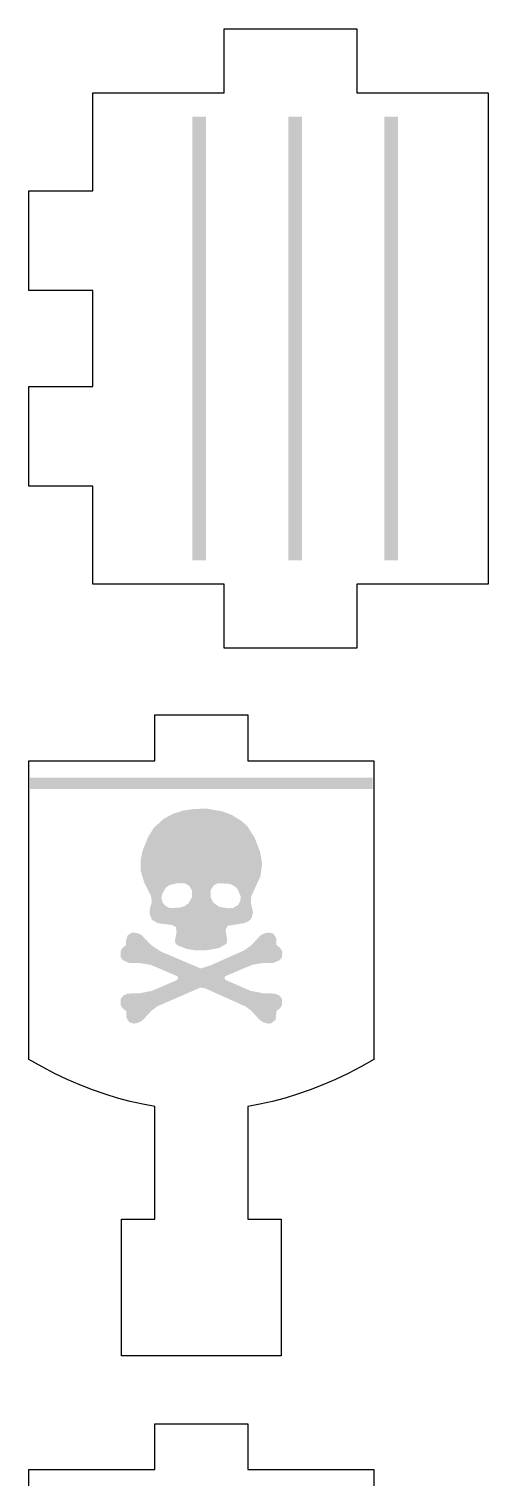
# Model space of a CAD drawing. Header units: millimetres. Extents: x 6 to 126, y 130 to 351.
# Drawn here: x 106 to 126, y 174.7 to 238 of the extents above; entities that cross this region are included whole.
import ezdxf

# ---------------------------------------------------------------- set-up
doc = ezdxf.new("R2010")
doc.units = ezdxf.units.MM
doc.layers.add('CUT', color=1, linetype='Continuous')
doc.layers.add('RASTER', color=7, linetype='Continuous')

msp = doc.modelspace()

# ---------------------------------------------------------------- hatches: boundary and pattern name
at = {"layer": 'RASTER'}
for points in [[(113.7, 234.2), (113.7, 214.8), (113.1, 214.8), (113.1, 234.2)], [(117.9, 234.2), (117.9, 214.8), (117.3, 214.8), (117.3, 234.2)], [(122.1, 234.2), (122.1, 214.8), (121.5, 214.8), (121.5, 234.2)], [(106, 205.3), (121, 205.3), (121, 204.8), (106, 204.8)]]:
    msp.add_hatch(color=7, dxfattribs=at).paths.add_polyline_path(points)
h = msp.add_hatch(color=7, dxfattribs=at)
h.paths.add_polyline_path([(113.19, 203.93), (113.746, 203.94), (114.418, 203.824), (114.829, 203.669), (115.255, 203.406), (115.501, 203.185), (115.83, 202.678), (116.069, 202.055), (116.158, 201.553), (116.094, 201.002), (115.683, 200.109), (115.665, 199.831), (115.764, 199.412), (115.69, 199.142), (115.567, 199.019), (115.38, 198.935), (114.659, 198.819), (114.558, 198.649), (114.632, 198.182), (114.59, 198.027), (114.278, 197.847), (113.672, 197.739), (113.303, 197.739), (112.877, 197.805), (112.466, 197.96), (112.368, 198.059), (112.343, 198.157), (112.417, 198.551), (112.385, 198.765), (112.228, 198.854), (111.615, 198.93), (111.342, 199.075), (111.236, 199.338), (111.253, 199.592), (111.335, 199.855), (111.295, 200.136), (110.997, 200.724), (110.842, 201.258), (110.842, 201.676), (110.931, 202.104), (111.17, 202.702), (111.426, 203.111), (111.854, 203.495), (112.252, 203.711), (112.678, 203.851)])
h.paths.add_polyline_path([(112.449, 200.684), (112.097, 200.593), (111.942, 200.478), (111.787, 200.214), (111.755, 200.03), (111.809, 199.838), (111.918, 199.7), (112.112, 199.599), (112.54, 199.609), (112.752, 199.668), (112.941, 199.799), (113.096, 200.086), (113.092, 200.357), (112.976, 200.561), (112.772, 200.677)], flags=0)
h.paths.add_polyline_path([(114.246, 200.684), (114.059, 200.601), (113.904, 200.387), (113.904, 200.062), (114.034, 199.823), (114.297, 199.644), (114.681, 199.585), (114.888, 199.599), (115.107, 199.725), (115.208, 199.919), (115.223, 200.101), (115.082, 200.429), (114.927, 200.569), (114.74, 200.652)], flags=0)
h.paths.add_polyline_path([(110.459, 198.517), (110.678, 198.509), (110.867, 198.428), (111.303, 197.978), (111.714, 197.7), (113.475, 196.952), (113.886, 197.082), (115.368, 197.741), (115.697, 197.978), (116.076, 198.386), (116.214, 198.47), (116.428, 198.526), (116.65, 198.477), (116.78, 198.263), (116.788, 197.975), (116.952, 197.845), (117.036, 197.707), (117.034, 197.454), (116.928, 197.313), (116.652, 197.195), (116.231, 197.198), (115.725, 197.114), (114.551, 196.614), (114.509, 196.533), (114.568, 196.445), (115.651, 195.977), (116.182, 195.869), (116.733, 195.854), (116.928, 195.753), (117.034, 195.613), (117.034, 195.362), (116.952, 195.222), (116.788, 195.091), (116.748, 194.712), (116.561, 194.555), (116.428, 194.54), (116.214, 194.597), (116.052, 194.705), (115.673, 195.113), (115.417, 195.3), (113.665, 196.083), (113.451, 196.115), (111.583, 195.3), (111.327, 195.113), (110.948, 194.705), (110.786, 194.597), (110.572, 194.54), (110.353, 194.592), (110.22, 194.803), (110.212, 195.091), (110.048, 195.222), (109.966, 195.362), (109.966, 195.613), (110.072, 195.753), (110.267, 195.854), (110.818, 195.869), (111.349, 195.977), (112.432, 196.445), (112.491, 196.533), (112.449, 196.614), (111.275, 197.114), (110.769, 197.198), (110.348, 197.195), (110.072, 197.313), (109.966, 197.454), (109.964, 197.707), (110.048, 197.845), (110.212, 197.975), (110.203, 198.157), (110.276, 198.403)])

# ---------------------------------------------------------------- linework, layer by layer
at = {"layer": 'CUT'}
for points in [[(126.04, 235.24), (126.04, 213.76), (120.307, 213.76), (120.307, 210.96), (114.493, 210.96), (114.493, 213.76), (108.76, 213.76), (108.76, 218.04), (105.96, 218.04), (105.96, 222.4), (108.76, 222.4), (108.76, 226.6), (105.96, 226.6), (105.96, 230.96), (108.76, 230.96), (108.76, 235.24), (114.493, 235.24), (114.493, 238.04), (120.307, 238.04), (120.307, 235.24)], [(111.46, 208.04), (115.54, 208.04), (115.54, 206.04), (121.04, 206.04), (121.04, 192.977), (120.469, 192.654), (119.918, 192.366), (119.367, 192.102), (118.815, 191.862), (118.264, 191.645), (117.712, 191.452), (117.161, 191.283), (116.609, 191.137), (116.058, 191.015), (115.54, 190.923), (115.54, 185.996), (116.99, 185.996), (116.99, 180.016), (110.01, 180.016), (110.01, 185.996), (111.46, 185.996), (111.46, 190.923), (110.942, 191.015), (110.391, 191.137), (109.839, 191.283), (109.288, 191.452), (108.736, 191.645), (108.185, 191.862), (107.633, 192.102), (107.082, 192.366), (106.531, 192.654), (105.96, 192.977), (105.96, 206.04), (111.46, 206.04)]]:
    msp.add_lwpolyline(points, close=True, dxfattribs=at)
msp.add_lwpolyline([(105.96, 161.977), (105.96, 175.04), (111.46, 175.04), (111.46, 177.04), (115.54, 177.04), (115.54, 175.04), (121.04, 175.04), (121.04, 161.977)], dxfattribs=at)

doc.saveas('drawing.dxf')
